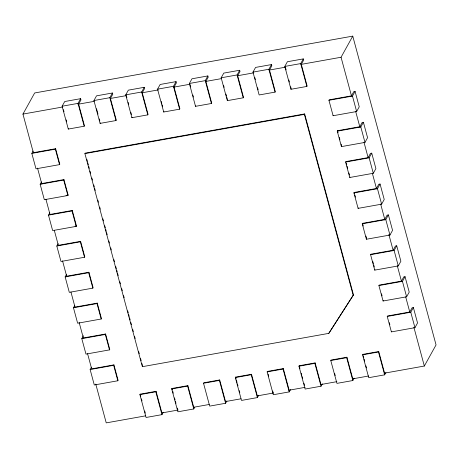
<?xml version="1.0" encoding="UTF-8"?>
<svg xmlns="http://www.w3.org/2000/svg" width="459" height="459" viewBox="0 0 459 459"><rect width="100%" height="100%" fill="white"/><g stroke="black" fill="none" stroke-linecap="round" stroke-linejoin="round"><path stroke-width="0.69" d="M33.409 152.858L22.95 114.09L34.66 92.965L352.764 36.118L436.05 344.91L424.34 366.035L384.137 373.224M33.364 152.686L55.631 148.71L59.79 164.15L59.532 164.62L35.991 168.826L31.826 153.386L33.128 151.04M62.12 106.218L64.725 101.525L80.629 98.679L80.962 99.919L78.621 104.141L84.45 125.755L84.186 126.225L68.282 129.071L62.12 106.218L78.024 103.378L80.629 98.679M59.532 164.62L55.367 149.181L55.631 148.71M68.282 129.071L68.54 128.6M41.689 183.566L63.956 179.589L68.121 195.029L67.863 195.5L44.322 199.705L40.157 184.266L41.459 181.919M93.929 100.532L96.533 95.839L112.438 92.999L112.771 94.233L110.43 98.456L116.259 120.074L116.001 120.545L100.091 123.385L93.929 100.532L109.833 97.692L112.438 92.999M67.863 195.5L63.698 180.06L63.956 179.589M50.02 214.445L72.287 210.469L76.452 225.908L76.188 226.379L52.647 230.584L48.488 215.145L49.784 212.798M100.091 123.385L100.355 122.914M84.904 153.61L85.167 153.14L304.656 113.918L353.47 294.89L328.805 333.366L142.37 366.678L84.904 153.61L304.397 114.389L304.656 113.918M125.743 94.847L128.342 90.153L144.246 87.313L144.579 88.547L142.238 92.775L148.068 114.389L147.809 114.859L131.905 117.699L125.743 94.847L141.647 92.007L144.246 87.313M76.188 226.379L72.023 210.939L72.287 210.469M58.345 245.324L80.612 241.348L84.777 256.788L84.519 257.258L60.978 261.464L56.813 246.024L58.115 243.677M131.905 117.699L132.163 117.229M157.552 89.166L160.151 84.467L176.061 81.627L176.394 82.861L174.047 87.09L179.876 108.703L179.618 109.173L163.714 112.013L157.552 89.166L173.456 86.321L176.061 81.627M84.519 257.258L80.354 241.818L80.612 241.348M66.675 276.203L88.943 272.227L93.108 287.667L92.844 288.132L69.309 292.343L65.144 276.903L66.446 274.551M163.714 112.013L163.972 111.548M189.36 83.481L191.965 78.787L207.87 75.942L208.202 77.181L205.862 81.404L211.691 103.023L211.427 103.487L195.523 106.333L189.36 83.481L205.265 80.641L207.87 75.942M92.844 288.132L88.685 272.698L88.943 272.227M75.006 307.082L97.274 303.106L101.433 318.546L101.175 319.011L77.634 323.222L73.469 307.782L74.771 305.43M195.523 106.333L195.786 105.863M221.169 77.795L223.774 73.101L239.678 70.261L240.011 71.495L237.67 75.718L243.499 97.337L243.241 97.807L227.337 100.647L221.169 77.795L237.079 74.955L239.678 70.261M101.175 319.011L97.01 303.571L97.274 303.106M83.331 337.962L105.599 333.986L109.764 349.425L109.506 349.89L85.965 354.101L81.8 338.662L83.423 335.724M227.337 100.647L227.595 100.177M109.506 349.89L105.34 334.45L105.599 333.986M252.984 72.115L255.583 67.416L271.487 64.576L271.82 65.809L269.479 70.038L275.308 91.651L275.05 92.121L259.146 94.961L252.984 72.115L268.888 69.269L271.487 64.576M87.56 353.642L91.668 368.875L113.93 364.865L118.095 380.304L117.831 380.769L94.29 384.981L90.13 369.541L91.427 367.189M117.831 380.769L113.666 365.33L113.93 364.865M284.792 66.429L287.397 61.735L303.301 58.89L303.634 60.129L301.293 64.352L307.123 85.965L306.859 86.435L290.954 89.281L284.792 66.429L300.697 63.589L303.301 58.89M290.954 89.281L291.218 88.811L290.667 86.785M142.37 366.678L142.634 366.207M163.278 412.291L161.975 414.638L146.071 417.478L139.909 394.631L140.167 394.161L156.071 391.315L161.907 412.934M351.514 96.017L341.054 57.249L352.764 36.118M161.975 414.638L155.813 391.785L156.071 391.315M328.937 100.291L329.195 99.827L351.462 95.845L353.809 91.622L355.077 91.393L359.242 106.832L356.643 111.526L333.102 115.731L328.937 100.291L352.478 96.086L355.077 91.393M194.765 407.19L193.79 408.952L177.88 411.798L171.718 388.945L171.982 388.475L187.886 385.635L193.715 407.248L209.212 404.477M333.102 115.731L333.36 115.266M193.79 408.952L187.622 386.105L187.886 385.635M337.267 131.171L337.526 130.706L359.793 126.724L362.134 122.501L363.408 122.272L367.573 137.711L364.968 142.405L341.427 146.61L337.267 131.171L360.803 126.965L363.408 122.272M226.901 400.919L225.598 403.272L209.694 406.112L203.526 383.259L203.79 382.789L219.695 379.949L225.524 401.562M341.427 146.61L341.691 146.146L341.146 144.132M225.598 403.272L219.436 380.419L219.695 379.949M345.593 162.05L345.856 161.585L368.124 157.603L370.465 153.381L371.738 153.151L375.898 168.591L373.299 173.284L349.758 177.49L345.593 162.05L369.134 157.844L371.738 153.151M258.71 395.239L257.407 397.586L241.503 400.426L235.341 377.579L235.599 377.109L251.503 374.263L257.333 395.882M349.758 177.49L350.016 177.025M257.407 397.586L251.245 374.733L251.503 374.263M353.923 192.929L354.182 192.464L376.449 188.483L378.79 184.26L380.063 184.03L384.229 199.47L381.624 204.163L358.089 208.369L353.923 192.929L377.464 188.724L380.063 184.03M290.518 389.553L289.216 391.9L273.312 394.74L267.149 371.893L267.408 371.423L283.318 368.583L289.147 390.196M358.089 208.369L358.347 207.904M362.249 223.808L362.512 223.344L384.78 219.362L387.121 215.139L388.394 214.91L392.56 230.349L389.955 235.042L366.414 239.248L362.249 223.808L385.789 219.603L388.394 214.91M289.216 391.9L283.054 369.047L283.318 368.583M366.414 239.248L366.678 238.783M322.327 383.867L321.03 386.214L305.126 389.06L298.958 366.207L299.222 365.737L315.126 362.897L320.956 384.51M370.579 254.688L370.838 254.223L393.105 250.241L395.451 246.018L396.719 245.789L400.885 261.228L398.286 265.922L374.745 270.127L370.579 254.688L394.12 250.482L396.719 245.789M328.805 333.366L353.47 294.89M321.03 386.214L314.863 363.367L315.126 362.897M374.745 270.127L375.003 269.662M354.141 378.187L352.839 380.534L336.935 383.374L330.773 360.522L331.031 360.057L346.935 357.211L352.764 378.83M378.91 285.567L379.168 285.102L401.436 281.12L403.777 276.897L405.05 276.668L409.216 292.108L406.611 296.801L383.07 301.006L378.91 285.567L402.445 281.361L405.05 276.668M352.839 380.534L346.677 357.681L346.935 357.211M383.07 301.006L383.334 300.542M385.95 372.501L384.648 374.848L368.743 377.688L362.581 354.841L362.839 354.371L378.744 351.525L384.579 373.144M387.235 316.446L387.499 315.981L409.767 312L412.107 307.777L413.381 307.547L417.541 322.987L414.942 327.68L391.401 331.886L387.235 316.446L410.776 312.24L413.381 307.547M384.648 374.848L378.486 351.996L378.744 351.525M391.401 331.886L391.659 331.421M22.95 114.09L62.447 107.033M77.967 104.256L94.187 101.359M110.412 98.461L125.927 95.69M142.152 92.787L158.372 89.889M173.892 87.118L190.112 84.221M205.632 81.444L221.146 78.673M237.372 75.775L253.592 72.878M269.112 70.101L285.332 67.203M300.852 64.432L341.054 57.249M31.826 153.386L55.367 149.181M40.157 184.266L63.698 180.06M66.033 195.402L68.121 195.029M48.488 215.145L72.023 210.939M75.058 226.155L76.452 225.908M56.813 246.024L80.354 241.818M65.144 276.903L88.685 272.698M73.469 307.782L97.01 303.571M81.8 338.662L105.34 334.45M90.13 369.541L113.666 365.33M139.909 394.631L155.813 391.785M171.718 388.945L187.622 386.105M203.526 383.259L219.436 380.419M235.341 377.579L251.245 374.733M267.149 371.893L283.054 369.047M298.958 366.207L314.863 363.367M330.773 360.522L346.677 357.681M362.581 354.841L378.486 351.996M145.732 415.82L106.236 422.882L95.776 384.108M161.958 412.922L178.178 410.025M225.438 401.579L240.952 398.808M257.178 395.91L273.398 393.007M288.918 390.236L305.137 387.339M320.657 384.567L336.877 381.664M352.397 378.893L368.617 375.996M352.478 96.086L356.643 111.526M360.803 126.965L364.968 142.405M369.134 157.844L373.299 173.284M377.464 188.724L381.624 204.163M385.789 219.603L389.955 235.042M394.12 250.482L398.286 265.922M402.445 281.361L406.611 296.801M410.776 312.24L414.942 327.68M355.622 111.25L359.913 127.177M364.021 142.405L368.129 157.638M372.427 173.565L376.535 188.792M380.643 204.025L384.935 219.953M388.859 234.492L393.156 250.413M397.264 265.646L401.373 280.879M405.664 296.801L409.772 312.034M413.88 327.267L424.34 366.035M337.526 130.706L338.071 132.72M339.339 137.419L339.878 139.433M346.218 162.928L346.757 164.942M347.119 166.284L347.664 168.298M348.932 172.997L349.477 175.011M354.182 192.464L354.543 193.807M354.905 195.15L355.45 197.163M362.512 223.344L363.235 226.029M365.949 236.098L366.494 238.112M372.834 261.607L373.374 263.621M373.735 264.963L374.28 266.977M381.521 293.829L382.066 295.843M389.307 322.694L389.852 324.708M300.697 63.589L306.859 86.435M304.397 114.389L353.206 295.361M285.567 67.869L286.112 69.894M288.849 80.027L289.394 82.052M363.207 355.719L363.752 357.745M364.119 359.099L364.664 361.124M365.938 365.852L366.483 367.877M268.888 69.269L275.05 92.121M254.848 77.605L255.399 79.631M257.585 87.738L258.13 89.763M334.674 373.563L335.219 375.588M237.079 74.955L243.241 97.807M223.585 85.317L224.135 87.342M225.954 94.101L226.499 96.126M226.866 97.474L227.412 99.5M299.222 365.737L299.951 368.439M301.224 373.167L301.77 375.198M302.137 376.546L302.682 378.572M303.956 383.299L304.506 385.325M205.265 80.641L211.427 103.487M190.135 84.921L190.686 86.946M192.872 95.053L193.417 97.078M268.136 374.125L268.687 376.151M272.692 391.011L273.243 393.036M173.456 86.321L179.618 109.173M161.241 101.416L161.786 103.441M162.153 104.79L162.698 106.821M235.599 377.109L236.144 379.134M236.511 380.482L237.056 382.513M237.423 383.862L237.969 385.887M239.242 390.615L239.787 392.646M141.647 92.007L147.809 114.859M126.334 95.615L126.879 97.641M128.153 102.368L128.704 104.394M130.89 112.501L131.435 114.526M109.833 97.692L116.001 120.545M96.528 108.731L97.985 114.136M99.259 118.864L99.81 120.889M171.982 388.475L172.343 389.829M172.71 391.177L173.255 393.202M174.529 397.93L175.074 399.961M175.441 401.309L175.986 403.335M177.26 408.062L177.811 410.094M78.024 103.378L84.186 126.225M86.843 159.365L87.405 161.442M87.778 162.825L88.335 164.901M88.713 166.284L89.27 168.361M90.016 171.127L90.578 173.204M91.88 178.046L92.443 180.117M93.751 184.96L94.307 187.037M94.68 188.419L95.242 190.496M97.853 200.181L98.415 202.258M99.718 207.101L100.28 209.172M102.891 218.857L103.453 220.934M104.755 225.776L105.318 227.853M105.69 229.236L106.247 231.313M106.62 232.696L107.182 234.773M108.863 240.998L109.42 243.069M110.728 247.912L111.285 249.989M113.901 259.674L114.457 261.75M115.766 266.593L116.322 268.664M116.695 270.053L117.257 272.124M117.63 273.507L118.192 275.584M119.868 281.809L120.43 283.886M121.733 288.728L122.295 290.805M123.603 295.648L124.159 297.719M127.705 310.863L128.268 312.94M128.64 314.323L129.197 316.4M129.57 317.783L130.132 319.86M130.878 322.625L131.435 324.702M132.743 329.545L133.305 331.616M134.607 336.458L135.17 338.535M138.716 351.68L139.272 353.757M140.58 358.599L141.142 360.671M141.888 363.442L142.445 365.513M63.44 109.684L63.99 111.709M66.176 119.816L66.721 121.842M140.167 394.161L140.718 396.186M141.447 398.888L141.992 400.914M144.723 411.046L145.268 413.071M37.518 168.092L41.809 184.019M45.917 199.246L50.025 214.479M54.323 230.407L58.431 245.634M62.539 260.867L66.836 276.794M70.944 292.027L75.052 307.255M79.16 322.488L83.268 337.721"/></g></svg>
